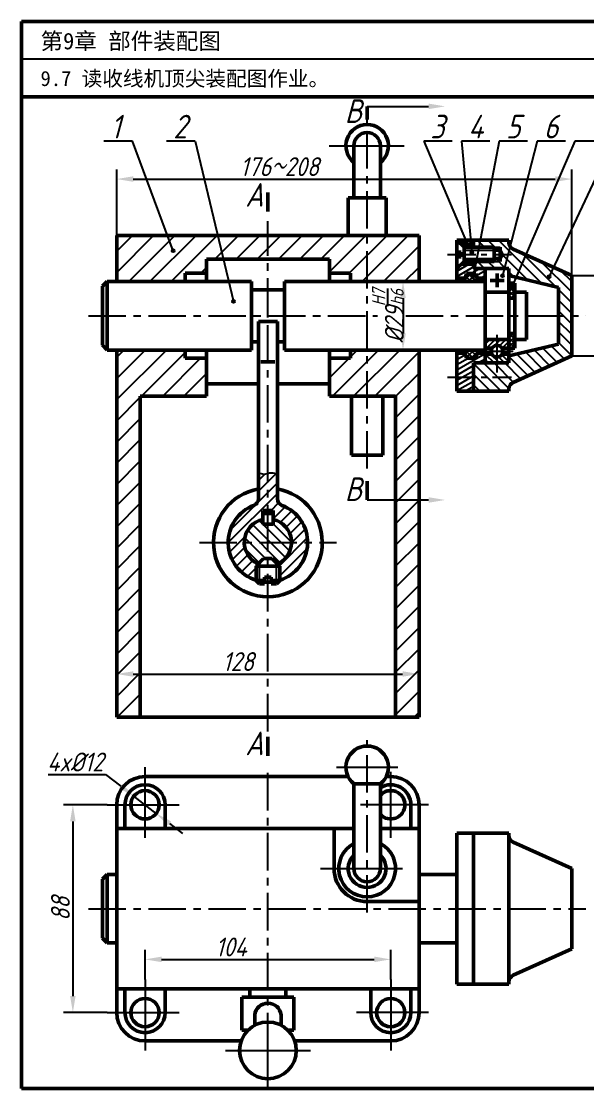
# Model space of a CAD drawing. Header units: millimetres. Extents: x 0 to 322, y 0 to 226.
# Drawn here: x 0 to 119.6, y 0 to 226 of the extents above; entities that cross this region are included whole.
import ezdxf

# ---------------------------------------------------------------- set-up
doc = ezdxf.new("R2010")
doc.units = ezdxf.units.MM
doc.header["$LTSCALE"] = 0.25
doc.linetypes.add('CENTER', pattern=[50.8, 31.75, -6.35, 6.35, -6.35])
doc.layers.add('点画线层', color=7, linetype='CENTER')
doc.layers.add('细实线层', color=7, linetype='Continuous')
doc.layers.add('粗实线层', color=7, linetype='Continuous', lineweight=50)
doc.styles.get("Standard").update_dxf_attribs({"font": 'gbeitc.shx', "height": 4, "bigfont": 'gbcbig.shx'})
doc.styles.add('宋体', font='SimSun.ttf', dxfattribs={"height": 3})
doc.dimstyles.new('ISO-25', dxfattribs={"dimtxt": 4, "dimasz": 3.5, "dimexe": 2, "dimexo": 0, "dimtad": 1, "dimtoh": 1, "dimdsep": 46, "dimtxsty": 'Standard', "dimcen": 0, "dimclrd": 256, "dimclre": 256, "dimclrt": 256, "dimadec": 0, "dimazin": 0, "dimtfac": 1, "dimtmove": 0, "dimatfit": 3, "dimfxl": 0, "dimlwd": -1, "dimlwe": -1, "dimarcsym": 0})

# ---------------------------------------------------------------- blocks, each defined once
blk = doc.blocks.new('*D1')
at = {"layer": 'Defpoints', "color": 0, "transparency": 16777216}
for p in [(116.48, 192.6), (20.18, 180.66), (116.48, 172.16)]:
    blk.add_point(p, dxfattribs=at)
at = {"layer": '细实线层', "transparency": 16777216}
for p, q in [((20.18, 180.66), (20.18, 194.6)), ((116.48, 172.16), (116.48, 194.6)), ((23.68, 192.6), (112.98, 192.6))]:
    blk.add_line(p, q, dxfattribs=at)
for points in [[(23.68, 193.19), (23.68, 192.02), (20.18, 192.6)], [(112.98, 193.19), (112.98, 192.02), (116.48, 192.6)]]:
    blk.add_solid(points, dxfattribs=at)
at = {"layer": '细实线层', "transparency": 16777216, "insert": (54.64, 195.23), "char_height": 4, "attachment_point": 5}
blk.add_mtext('176～208', dxfattribs=at)
blk = doc.blocks.new('*D2')
at = {"layer": 'Defpoints', "color": 0, "transparency": 16777216}
for p in [(78.18, 27.37), (26.18, 23.1), (78.18, 23.1)]:
    blk.add_point(p, dxfattribs=at)
at = {"layer": '细实线层', "transparency": 16777216}
for p, q in [((26.18, 23.1), (26.18, 29.37)), ((29.68, 27.37), (74.68, 27.37)), ((78.18, 23.1), (78.18, 29.37))]:
    blk.add_line(p, q, dxfattribs=at)
for points in [[(29.68, 27.96), (29.68, 26.79), (26.18, 27.37)], [(74.68, 27.96), (74.68, 26.79), (78.18, 27.37)]]:
    blk.add_solid(points, dxfattribs=at)
at = {"layer": '细实线层', "transparency": 16777216, "insert": (44.39, 30), "char_height": 4, "attachment_point": 5}
blk.add_mtext('104', dxfattribs=at)
blk = doc.blocks.new('*D3')
at = {"layer": 'Defpoints', "color": 0, "transparency": 16777216}
for p in [(18.18, 60.1), (10.9, 16.1), (18.18, 16.1)]:
    blk.add_point(p, dxfattribs=at)
at = {"layer": '细实线层', "transparency": 16777216}
for p, q in [((18.18, 60.1), (8.9, 60.1)), ((10.9, 56.6), (10.9, 19.6)), ((18.18, 16.1), (8.9, 16.1))]:
    blk.add_line(p, q, dxfattribs=at)
for points in [[(10.32, 56.6), (11.48, 56.6), (10.9, 60.1)], [(10.32, 19.6), (11.48, 19.6), (10.9, 16.1)]]:
    blk.add_solid(points, dxfattribs=at)
at = {"layer": '细实线层', "transparency": 16777216, "insert": (8.27, 38.1), "char_height": 4, "attachment_point": 5, "rotation": 90}
blk.add_mtext('88', dxfattribs=at)
blk = doc.blocks.new('*D4')
at = {"layer": 'Defpoints', "color": 0, "transparency": 16777216}
for p in [(23.8, 61.93), (28.56, 58.27)]:
    blk.add_point(p, dxfattribs=at)
at = {"layer": '细实线层', "transparency": 16777216}
for p, q in [((5.67, 66.55), (17.8, 66.55)), ((17.8, 66.55), (21.03, 64.07)), ((28.56, 58.27), (23.8, 61.93)), ((31.33, 56.14), (34.1, 54.01))]:
    blk.add_line(p, q, dxfattribs=at)
for points in [[(21.38, 64.53), (20.67, 63.6), (23.8, 61.93)], [(31.68, 56.6), (30.97, 55.68), (28.56, 58.27)]]:
    blk.add_solid(points, dxfattribs=at)
at = {"layer": '细实线层', "transparency": 16777216, "insert": (11.42, 69.17), "char_height": 4, "attachment_point": 5}
blk.add_mtext('4x%%C12', dxfattribs=at)
blk = doc.blocks.new('*D6')
at = {"layer": 'Defpoints', "color": 0, "transparency": 16777216}
for p in [(84.18, 87.8), (20.18, 78.66), (84.18, 78.66)]:
    blk.add_point(p, dxfattribs=at)
at = {"layer": '细实线层', "transparency": 16777216}
for p, q in [((20.18, 78.66), (20.18, 89.8)), ((84.18, 78.66), (84.18, 89.8)), ((23.68, 87.8), (80.68, 87.8))]:
    blk.add_line(p, q, dxfattribs=at)
for points in [[(23.68, 88.38), (23.68, 87.22), (20.18, 87.8)], [(80.68, 88.38), (80.68, 87.22), (84.18, 87.8)]]:
    blk.add_solid(points, dxfattribs=at)
at = {"layer": '细实线层', "transparency": 16777216, "insert": (45.9, 90.43), "char_height": 4, "attachment_point": 5}
blk.add_mtext('128', dxfattribs=at)
blk = doc.blocks.new('*D15')
at = {"layer": 'Defpoints', "color": 0, "transparency": 16777216}
for p in [(84.18, 170.91), (80.77, 156.41), (84.18, 156.41)]:
    blk.add_point(p, dxfattribs=at)
at = {"layer": '细实线层', "transparency": 16777216}
for p, q in [((84.18, 170.91), (78.77, 170.91)), ((80.77, 167.41), (80.77, 159.91)), ((84.18, 156.41), (78.77, 156.41))]:
    blk.add_line(p, q, dxfattribs=at)
for points in [[(80.19, 167.41), (81.36, 167.41), (80.77, 170.91)], [(80.19, 159.91), (81.36, 159.91), (80.77, 156.41)]]:
    blk.add_solid(points, dxfattribs=at)
at = {"layer": '细实线层', "transparency": 16777216, "insert": (77.58, 163.66), "char_height": 4, "attachment_point": 5, "rotation": 90}
blk.add_mtext('%%C29{\\H0.7x;\\SH7/h6;}', dxfattribs=at)
blk = doc.blocks.new('*D16')
at = {"layer": 'Defpoints', "color": 0, "transparency": 16777216}
for p in [(116.48, 172.16), (116.48, 155.16), (126, 155.16)]:
    blk.add_point(p, dxfattribs=at)
at = {"layer": '细实线层', "transparency": 16777216}
for p, q in [((116.48, 172.16), (128, 172.16)), ((126, 168.66), (126, 158.66)), ((116.48, 155.16), (128, 155.16))]:
    blk.add_line(p, q, dxfattribs=at)
for points in [[(125.42, 168.66), (126.59, 168.66), (126, 172.16)], [(125.42, 158.66), (126.59, 158.66), (126, 155.16)]]:
    blk.add_solid(points, dxfattribs=at)
at = {"layer": '细实线层', "transparency": 16777216, "insert": (123.38, 163.66), "char_height": 4, "attachment_point": 5, "rotation": 90}
blk.add_mtext('%%C34', dxfattribs=at)

msp = doc.modelspace()

# ---------------------------------------------------------------- hatches: boundary and pattern name
at = {"layer": '细实线层'}
h = msp.add_hatch(dxfattribs=at)
h.set_pattern_fill('ANSI31', color=256)
h.paths.add_polyline_path([(52.177, 180.657), (20.177, 180.657), (20.177, 170.907), (34.677, 170.907), (34.677, 172.657), (39.177, 172.657), (39.177, 175.657), (52.177, 175.657)])
h.paths.add_polyline_path([(73.177, 180.657), (52.177, 180.657), (52.177, 175.657), (65.177, 175.657), (65.177, 172.657), (69.677, 172.657), (69.677, 170.907), (73.177, 170.907)])
h.paths.add_polyline_path([(84.177, 180.657), (73.177, 180.657), (73.177, 170.907), (84.177, 170.907)])
h.paths.add_polyline_path([(39.177, 154.657), (34.677, 154.657), (34.677, 156.407), (20.177, 156.407), (20.177, 78.657), (25.177, 78.657), (25.177, 146.657), (39.177, 146.657)])
h.paths.add_polyline_path([(73.177, 156.407), (69.677, 156.407), (69.677, 154.657), (65.177, 154.657), (65.177, 146.657), (73.177, 146.657)])
h.paths.add_polyline_path([(84.177, 156.407), (73.177, 156.407), (73.177, 146.657), (79.177, 146.657), (79.177, 78.657), (84.177, 78.657)])
h = msp.add_hatch(dxfattribs=at)
h.set_pattern_fill('ANSI31', color=256, scale=0.3, angle=345)
h.paths.add_polyline_path([(95.677, 179.657), (92.177, 179.657), (93.077, 178.757), (95.677, 178.757)])
h.paths.add_polyline_path([(98.177, 173.657), (95.677, 173.657), (95.677, 174.557), (93.077, 174.557), (92.177, 173.657), (92.177, 171.607), (93.903, 171.607), (94.177, 172.632), (96.177, 172.632), (96.452, 171.607), (98.177, 171.607)])
h.paths.add_polyline_path([(95.677, 153.657), (98.177, 153.657), (98.177, 155.707), (96.452, 155.707), (96.177, 154.682), (94.177, 154.682), (93.903, 155.707), (92.177, 155.707), (92.177, 150.657), (95.677, 150.657)])
h.paths.add_polyline_path([(95.677, 150.657), (92.177, 150.657), (92.177, 147.657), (95.677, 147.657)])
h = msp.add_hatch(color=256, dxfattribs=at)
edge = h.paths.add_edge_path()
edge.add_arc((94.204, 179.212), 0.3, 0, 360)
h = msp.add_hatch(dxfattribs=at)
h.set_pattern_fill('ANSI31', color=256, scale=0.5, angle=90)
h.paths.add_polyline_path([(103.177, 179.657), (95.677, 179.657), (95.677, 178.157), (100.054, 178.157), (101.328, 178.157), (101.328, 177.557), (101.847, 176.657), (101.328, 175.757), (101.328, 175.157), (100.054, 175.157), (95.677, 175.157), (95.677, 173.657), (98.177, 173.657), (103.177, 173.657), (103.177, 172.157), (113.677, 169.657), (113.677, 163.657), (116.477, 163.657), (116.477, 172.157), (104.06, 177.759, -0.2948781), (103.177, 179.126)])
h.paths.add_polyline_path([(101.328, 178.157), (100.054, 178.157), (100.054, 177.557), (101.328, 177.557)], flags=17)
h.paths.add_polyline_path([(101.328, 175.757), (100.054, 175.757), (100.054, 175.157), (101.328, 175.157)], flags=17)
h.paths.add_polyline_path([(116.477, 163.657), (113.677, 163.657), (113.677, 157.657), (103.177, 155.157), (103.177, 153.657), (98.177, 153.657), (95.677, 153.657), (95.677, 147.657), (103.177, 147.657), (103.177, 148.188, -0.2948781), (104.06, 149.556), (116.477, 155.157)])
h = msp.add_hatch(color=256, dxfattribs=at)
edge = h.paths.add_edge_path()
edge.add_arc((32.133, 177.432), 0.3, 0, 360)
h = msp.add_hatch(color=256, dxfattribs=at)
edge = h.paths.add_edge_path()
edge.add_arc((95.352, 177.05), 0.3, 0, 360)
h = msp.add_hatch(dxfattribs=at)
h.set_pattern_fill('ANSI37', color=256, scale=0.25)
h.paths.add_polyline_path([(96.177, 172.632), (94.177, 172.632), (93.715, 170.907), (96.639, 170.907)])
h.paths.add_polyline_path([(96.639, 156.407), (93.715, 156.407), (94.177, 154.682), (96.177, 154.682)])
h = msp.add_hatch(color=256, dxfattribs=at)
edge = h.paths.add_edge_path()
edge.add_arc((95.602, 171.849), 0.3, 0, 360)
h = msp.add_hatch(color=256, dxfattribs=at)
edge = h.paths.add_edge_path()
edge.add_arc((101.803, 172.146), 0.3, 0, 360)
h = msp.add_hatch(color=256, dxfattribs=at)
edge = h.paths.add_edge_path()
edge.add_arc((111.711, 171.954), 0.3, 0, 360)
h = msp.add_hatch(dxfattribs=at)
h.set_pattern_fill('ANSI37', color=256, scale=0.2)
h.paths.add_polyline_path([(104.427, 170.532), (103.177, 170.532), (103.177, 167.407), (104.427, 167.407)])
h.paths.add_polyline_path([(104.427, 159.907), (103.177, 159.907), (103.177, 156.782), (104.427, 156.782)])
h = msp.add_hatch(color=256, dxfattribs=at)
edge = h.paths.add_edge_path()
edge.add_arc((103.761, 169.55), 0.3, 0, 360)
h = msp.add_hatch(color=256, dxfattribs=at)
edge = h.paths.add_edge_path()
edge.add_arc((44.901, 166.703), 0.3, 0, 360)
h = msp.add_hatch(dxfattribs=at)
h.set_pattern_fill('ANSI31', color=256, scale=0.25)
h.paths.add_polyline_path([(100.677, 158.657), (98.177, 158.657), (98.177, 156.782), (99.595, 156.782, -0.2679492), (100.677, 157.407)])
h.paths.add_polyline_path([(103.177, 158.657), (100.677, 158.657), (100.677, 157.407, -0.2679492), (101.76, 156.782), (103.177, 156.782)])
h = msp.add_hatch(dxfattribs=at)
h.set_pattern_fill('ANSI31', color=256, scale=0.25, angle=90)
h.paths.add_polyline_path([(100.677, 154.907, -0.2679492), (99.595, 155.532), (98.177, 155.532), (98.177, 153.657), (100.677, 153.657)])
h.paths.add_polyline_path([(103.177, 155.532), (101.76, 155.532, -0.2679492), (100.677, 154.907), (100.677, 153.657), (103.177, 153.657)])
h = msp.add_hatch(dxfattribs=at)
h.set_pattern_fill('ANSI31', color=256, scale=0.5)
edge = h.paths.add_edge_path()
edge.add_spline(control_points=[(52.177, 130.288), (51.894, 130.214), (51.218, 130.035), (50.56, 130.3), (50.177, 130.455)], knot_values=[0, 0, 0, 0, 0.8627218, 2.0572788, 2.0572788, 2.0572788, 2.0572788], degree=3, periodic=0)
edge.add_line((50.177, 130.455), (50.177, 124.918))
edge.add_arc((48.677, 124.918), 1.5, -69.29629, 0, ccw=False)
edge.add_arc((52.177, 115.657), 8.4, 110.70371, 180)
edge.add_line((43.777, 115.657), (47.177, 115.657))
edge.add_arc((52.177, 115.657), 5, 102.70903, 180, ccw=False)
edge.add_line((51.077, 120.535), (51.077, 122.457))
edge.add_line((51.077, 122.457), (52.177, 122.457))
edge.add_line((52.177, 122.457), (52.177, 130.288))
h.paths.add_polyline_path([(47.177, 115.657), (43.777, 115.657, 0.328229), (49.677, 107.638), (49.677, 110.657), (50.12, 111.1, -0.294813)])
h.paths.add_polyline_path([(60.577, 115.657), (57.177, 115.657, -0.294813), (54.234, 111.1), (54.677, 110.657), (54.677, 107.638, 0.328229)])
edge = h.paths.add_edge_path()
edge.add_arc((55.677, 124.918), 1.5, 180, 249.29629, ccw=False)
edge.add_line((54.177, 124.918), (54.177, 130.173))
edge.add_spline(control_points=[(54.177, 130.173), (53.751, 130.309), (53.087, 130.521), (52.416, 130.35), (52.177, 130.288)], knot_values=[2.0572788, 2.0572788, 2.0572788, 2.0572788, 3.3639386, 4.090847, 4.090847, 4.090847, 4.090847], degree=3, periodic=0)
edge.add_line((52.177, 130.288), (52.177, 122.457))
edge.add_line((52.177, 122.457), (53.277, 122.457))
edge.add_line((53.277, 122.457), (53.277, 120.535))
edge.add_arc((52.177, 115.657), 5, 0, 77.29097, ccw=False)
edge.add_line((57.177, 115.657), (60.577, 115.657))
edge.add_arc((52.177, 115.657), 8.4, 360, 429.29629)
h = msp.add_hatch(dxfattribs=at)
h.set_pattern_fill('ANSI31', color=256, scale=0.5, angle=90)
h.paths.add_polyline_path([(53.277, 120.535), (53.277, 119.557), (52.177, 119.557), (52.177, 115.657), (57.177, 115.657, 0.3506407)])
h.paths.add_polyline_path([(52.177, 119.557), (51.077, 119.557), (51.077, 120.535, 0.3506407), (47.177, 115.657), (52.177, 115.657)])
h.paths.add_polyline_path([(52.177, 115.657), (47.177, 115.657, 0.294813), (50.12, 111.1), (51.277, 112.257), (52.177, 112.257)])
h.paths.add_polyline_path([(57.177, 115.657), (52.177, 115.657), (52.177, 112.257), (53.077, 112.257), (54.234, 111.1, 0.294813)])

# ---------------------------------------------------------------- linework, layer by layer
at = {"lineweight": 50}
for p, q in [((322, 226), (0, 226)), ((0, 226), (0, 0)), ((322, 210), (0, 210)), ((0, 0), (322, 0))]:
    msp.add_line(p, q, dxfattribs=at)
msp.add_line((322, 218), (0, 218))
at = {"layer": '点画线层'}
for p, q in [((73.177, 131.318), (73.177, 207.158)), ((52.177, 163.657), (52.177, 183.657)), ((14.177, 163.657), (52.177, 163.657)), ((52.177, 163.657), (75.373, 163.657)), ((52.177, 115.657), (52.177, 163.657)), ((81.361, 163.657), (119.477, 163.657)), ((100.677, 151.657), (100.677, 160.657)), ((96.177, 156.157), (105.177, 156.157)), ((37.677, 115.657), (66.677, 115.657)), ((52.177, 75.657), (52.177, 115.657)), ((73.177, 37.279), (73.177, 74.552)), ((52.177, 8.103), (52.177, 68.121)), ((14.177, 38.103), (119.477, 38.103)), ((44.177, 8.103), (60.177, 8.103)), ((52.177, 0), (52.177, 8.103))]:
    msp.add_line(p, q, dxfattribs=at)
at = {"layer": '点画线层', "ltscale": 0.75}
for p, q in [((90.192, 176.657), (103.753, 176.657)), ((90.192, 150.657), (103.753, 150.657))]:
    msp.add_line(p, q, dxfattribs=at)
at = {"layer": '粗实线层'}
for p, q in [((73.177, 208), (73.177, 205.24)), ((70.377, 188.657), (70.377, 199.657)), ((75.977, 188.657), (75.977, 199.657)), ((52.177, 189.732), (52.177, 185.732)), ((69.177, 180.657), (69.177, 188.657)), ((69.177, 188.657), (77.177, 188.657)), ((77.177, 180.657), (77.177, 188.657)), ((20.177, 180.657), (84.177, 180.657)), ((20.177, 170.907), (20.177, 180.657)), ((84.177, 170.907), (84.177, 180.657)), ((92.177, 179.657), (95.677, 179.657)), ((92.177, 170.907), (92.177, 179.657)), ((92.177, 179.657), (93.677, 178.157)), ((93.077, 178.757), (95.677, 178.757)), ((95.677, 179.657), (103.177, 179.657)), ((95.677, 178.157), (95.677, 179.657)), ((103.177, 179.657), (103.177, 179.126)), ((93.077, 177.157), (92.177, 177.157)), ((93.077, 176.157), (93.077, 177.157)), ((93.677, 178.157), (100.054, 178.157)), ((93.677, 178.157), (93.677, 175.157)), ((100.054, 175.157), (100.054, 178.157)), ((100.054, 177.557), (101.328, 177.557)), ((101.328, 175.157), (101.328, 178.157)), ((101.847, 176.657), (101.328, 177.557)), ((101.328, 175.757), (101.847, 176.657)), ((116.477, 172.157), (104.06, 177.759)), ((65.177, 175.657), (39.177, 175.657)), ((39.177, 170.907), (39.177, 175.657)), ((65.177, 170.907), (65.177, 175.657)), ((92.177, 176.157), (93.077, 176.157)), ((93.677, 175.157), (92.177, 173.657)), ((93.077, 174.557), (95.677, 174.557)), ((93.677, 175.157), (100.054, 175.157)), ((95.677, 173.657), (95.677, 175.157)), ((100.054, 175.757), (101.328, 175.757)), ((39.177, 172.657), (34.677, 172.657)), ((34.677, 170.907), (34.677, 172.657)), ((69.677, 172.657), (65.177, 172.657)), ((69.677, 170.907), (69.677, 172.657)), ((94.177, 172.632), (93.715, 170.907)), ((96.177, 172.632), (94.177, 172.632)), ((98.177, 173.657), (95.677, 173.657)), ((96.177, 172.632), (96.639, 170.907)), ((98.177, 153.657), (98.177, 173.657)), ((98.177, 173.657), (103.177, 173.657)), ((100.677, 169.693), (100.677, 172.621)), ((103.177, 153.657), (103.177, 173.657)), ((113.677, 169.657), (103.177, 172.157)), ((116.477, 155.157), (116.477, 172.157)), ((18.177, 170.907), (17.177, 169.907)), ((17.177, 157.407), (17.177, 169.907)), ((18.177, 156.407), (18.177, 170.907)), ((48.677, 170.907), (18.177, 170.907)), ((48.677, 156.407), (48.677, 170.907)), ((98.177, 170.907), (55.677, 170.907)), ((55.677, 156.407), (55.677, 170.907)), ((93.903, 171.607), (92.177, 171.607)), ((98.177, 171.607), (96.452, 171.607)), ((99.213, 171.157), (102.141, 171.157)), ((103.177, 170.532), (104.427, 170.532)), ((104.427, 156.782), (104.427, 170.532)), ((113.677, 157.657), (113.677, 169.657)), ((55.677, 169.157), (48.677, 169.157)), ((98.177, 168.657), (103.177, 168.657)), ((103.177, 167.407), (104.427, 167.407)), ((104.427, 168.657), (106.927, 168.657)), ((106.927, 158.657), (106.927, 168.657)), ((50.177, 162.457), (54.177, 162.457)), ((50.177, 124.918), (50.177, 162.457)), ((54.177, 124.918), (54.177, 162.457)), ((98.177, 158.657), (103.177, 158.657)), ((103.177, 159.907), (104.427, 159.907)), ((104.427, 158.657), (106.927, 158.657)), ((18.177, 156.407), (17.177, 157.407)), ((48.677, 156.407), (18.177, 156.407)), ((20.177, 78.657), (20.177, 156.407)), ((34.677, 154.657), (34.677, 156.407)), ((39.177, 146.657), (39.177, 156.407)), ((50.177, 158.157), (48.677, 158.157)), ((55.677, 158.157), (54.177, 158.157)), ((98.177, 156.407), (55.677, 156.407)), ((65.177, 146.657), (65.177, 156.407)), ((69.677, 154.657), (69.677, 156.407)), ((84.177, 78.657), (84.177, 156.407)), ((92.177, 147.657), (92.177, 156.407)), ((94.177, 154.682), (93.715, 156.407)), ((96.177, 154.682), (96.639, 156.407)), ((99.595, 156.782), (98.177, 156.782)), ((101.76, 156.782), (103.177, 156.782)), ((113.677, 157.657), (103.177, 155.157)), ((103.177, 156.782), (104.427, 156.782)), ((39.177, 154.657), (34.677, 154.657)), ((53.677, 153.914), (50.677, 153.914)), ((69.677, 154.657), (65.177, 154.657)), ((93.903, 155.707), (92.177, 155.707)), ((96.177, 154.682), (94.177, 154.682)), ((98.177, 155.707), (96.452, 155.707)), ((99.595, 155.532), (98.177, 155.532)), ((101.76, 155.532), (103.177, 155.532)), ((116.477, 155.157), (104.06, 149.556)), ((95.677, 147.657), (95.677, 153.657)), ((98.177, 153.657), (95.677, 153.657)), ((98.177, 153.657), (103.177, 153.657)), ((50.177, 149.233), (39.177, 149.233)), ((65.177, 149.233), (54.177, 149.233)), ((92.177, 147.657), (95.677, 147.657)), ((95.677, 147.657), (103.177, 147.657)), ((103.177, 147.657), (103.177, 148.188)), ((25.177, 146.657), (39.177, 146.657)), ((25.177, 78.657), (25.177, 146.657)), ((65.177, 146.657), (79.177, 146.657)), ((69.861, 134.157), (69.861, 146.657)), ((76.494, 134.157), (76.494, 146.657)), ((79.177, 78.657), (79.177, 146.657)), ((76.494, 134.157), (69.861, 134.157)), ((73.177, 128.651), (73.177, 124.651)), ((51.077, 122.457), (53.277, 122.457)), ((51.077, 122.457), (51.077, 119.557)), ((53.277, 122.457), (53.277, 119.557)), ((51.077, 121.757), (53.277, 121.757)), ((51.077, 119.557), (53.277, 119.557)), ((51.277, 112.257), (49.677, 110.657)), ((51.277, 112.257), (53.077, 112.257)), ((54.677, 110.657), (53.077, 112.257)), ((49.677, 107.607), (49.677, 110.657)), ((49.677, 110.657), (54.677, 110.657)), ((54.677, 107.607), (54.677, 110.657)), ((50.377, 106.907), (49.677, 107.607)), ((49.677, 107.607), (51.477, 107.607)), ((51.477, 106.907), (50.377, 106.907)), ((51.477, 108.307), (52.877, 108.307)), ((51.477, 108.307), (51.477, 106.907)), ((52.877, 108.307), (52.877, 106.907)), ((52.877, 107.607), (54.677, 107.607)), ((52.877, 106.907), (53.977, 106.907)), ((53.977, 106.907), (54.677, 107.607)), ((20.177, 78.657), (84.177, 78.657)), ((52.177, 74.472), (52.177, 70.472)), ((26.177, 66.103), (69.121, 66.103)), ((77.233, 66.103), (78.177, 66.103)), ((70.377, 46.603), (70.377, 64.529)), ((70.377, 64.529), (75.977, 64.529)), ((75.977, 46.603), (75.977, 64.529)), ((20.177, 16.103), (20.177, 60.103)), ((21.927, 60.103), (21.927, 55.103)), ((30.427, 60.103), (30.427, 55.103)), ((82.427, 60.103), (82.427, 55.103)), ((84.177, 16.103), (84.177, 60.103)), ((20.177, 55.103), (70.377, 55.103)), ((66.177, 46.603), (66.177, 55.103)), ((75.977, 55.103), (84.177, 55.103)), ((92.177, 54.103), (95.677, 54.103)), ((92.177, 22.103), (92.177, 54.103)), ((95.677, 22.103), (95.677, 54.103)), ((95.677, 54.103), (103.177, 54.103)), ((103.177, 54.103), (103.177, 22.103)), ((116.477, 46.603), (104.06, 52.204)), ((18.177, 45.353), (17.177, 44.353)), ((18.177, 30.853), (18.177, 45.353)), ((18.177, 45.353), (20.177, 45.353)), ((92.177, 45.353), (84.177, 45.353)), ((116.477, 29.603), (116.477, 46.603)), ((17.177, 31.853), (17.177, 44.353)), ((73.177, 39.603), (84.177, 39.603)), ((18.177, 30.853), (17.177, 31.853)), ((18.177, 30.853), (20.177, 30.853)), ((92.177, 30.853), (84.177, 30.853)), ((116.477, 29.603), (104.06, 24.001)), ((20.177, 21.103), (84.177, 21.103)), ((21.927, 16.103), (21.927, 21.103)), ((30.427, 16.103), (30.427, 21.103)), ((48.377, 19.353), (48.377, 21.103)), ((55.977, 19.353), (55.977, 21.103)), ((73.927, 16.103), (73.927, 21.103)), ((82.427, 16.103), (82.427, 21.103)), ((92.177, 22.103), (95.677, 22.103)), ((95.677, 22.103), (103.177, 22.103)), ((46.677, 19.353), (57.677, 19.353)), ((46.677, 12.353), (46.677, 19.353)), ((57.677, 12.353), (57.677, 19.353)), ((49.377, 13.409), (49.377, 15.631)), ((54.977, 13.409), (54.977, 15.631)), ((46.677, 12.353), (47.942, 12.353)), ((56.413, 12.353), (57.677, 12.353)), ((26.177, 10.103), (46.52, 10.103)), ((57.834, 10.103), (78.177, 10.103))]:
    msp.add_line(p, q, dxfattribs=at)
for centre, radius in [((100.677, 156.157), 1.25), ((26.177, 60.103), 3), ((26.177, 16.103), 3), ((78.177, 16.103), 3), ((52.177, 8.103), 6)]:
    msp.add_circle(centre, radius, dxfattribs=at)
for centre, radius, start, end in [((73.177, 199.657), 4.5, 308.4786, 231.5214), ((73.177, 199.657), 2.8, 0, 180), ((104.677, 179.126), 1.5, 180, 245.71854), ((104.677, 148.188), 1.5, 114.28146, 180), ((52.177, 115.657), 11.5, 100.01541, 79.98459), ((48.677, 124.918), 1.5, 290.70371, 0), ((55.677, 124.918), 1.5, 180, 249.29629), ((52.177, 115.657), 8.4, 110.70371, 252.68535), ((52.177, 115.657), 8.4, 287.31465, 69.29629), ((52.177, 115.657), 5, 102.70903, 245.70481), ((52.177, 115.657), 5, 294.29519, 77.29097), ((52.177, 115.657), 8.4, 265.21981, 274.78019), ((73.177, 68.052), 4.5, 308.4786, 231.5214), ((26.177, 60.103), 6, 90, 180), ((78.177, 60.103), 6, 0, 90), ((26.177, 60.103), 4.25, 0, 180), ((78.177, 60.103), 4.25, 0, 121.17455), ((78.177, 60.103), 3, 222.83343, 137.16657), ((104.677, 53.572), 1.5, 180, 245.71854), ((73.177, 46.603), 6, 117.81814, 62.18186), ((73.177, 46.603), 4, 134.427, 45.573), ((73.177, 46.603), 7, 180, 270), ((73.177, 46.603), 2.8, 180, 0), ((104.677, 22.634), 1.5, 114.28146, 180), ((52.177, 15.273), 2.823, 7.29378, 172.70622), ((26.177, 16.103), 6, 180, 270), ((26.177, 16.103), 4.25, 180, 0), ((78.177, 16.103), 4.25, 180, 0), ((78.177, 16.103), 6, 270, 0)]:
    msp.add_arc(centre, radius, start, end, dxfattribs=at)
at = {"layer": '细实线层'}
for p, q in [((73.177, 208), (86.177, 208)), ((23.487, 200.6), (17.487, 200.6)), ((32.133, 177.432), (23.487, 200.6)), ((36.749, 200.6), (30.749, 200.6)), ((36.749, 200.6), (44.901, 166.703)), ((65.12, 199.657), (81.036, 199.657)), ((91.145, 200.6), (85.145, 200.6)), ((85.145, 200.6), (94.204, 179.212)), ((99.145, 200.6), (93.145, 200.6)), ((93.145, 200.6), (95.352, 177.05)), ((101.145, 200.6), (95.602, 171.849)), ((107.145, 200.6), (101.145, 200.6)), ((109.145, 200.6), (101.803, 172.146)), ((117.145, 200.6), (103.761, 169.55)), ((115.145, 200.6), (109.145, 200.6)), ((125.145, 200.6), (111.711, 171.954)), ((123.145, 200.6), (117.145, 200.6)), ((93.677, 177.557), (100.054, 177.557)), ((100.054, 178.157), (101.328, 178.157)), ((93.677, 175.757), (100.054, 175.757)), ((100.054, 175.157), (101.328, 175.157)), ((73.177, 124.651), (86.177, 124.651)), ((50.377, 106.907), (50.377, 111.357)), ((53.977, 106.907), (53.977, 111.357)), ((26.177, 53.103), (26.177, 68.103)), ((66.677, 68.052), (79.677, 68.052)), ((78.177, 53.103), (78.177, 67.109)), ((18.177, 60.103), (33.427, 60.103)), ((86.177, 60.103), (71.763, 60.103)), ((63.336, 46.603), (80.683, 46.603)), ((26.177, 23.103), (26.177, 8.103)), ((78.177, 23.103), (78.177, 8.103)), ((18.177, 16.103), (33.427, 16.103)), ((86.177, 16.103), (70.927, 16.103)), ((43.177, 8.103), (61.177, 8.103))]:
    msp.add_line(p, q, dxfattribs=at)
for centre in [(94.204, 179.212), (32.133, 177.432), (95.352, 177.05), (95.602, 171.849), (101.803, 172.146), (111.711, 171.954), (103.761, 169.55), (44.901, 166.703)]:
    msp.add_circle(centre, 0.3, dxfattribs=at)
msp.add_spline([(50.177, 130.455), (51.33, 130.142), (52.895, 130.423), (54.177, 130.173)], degree=3, dxfattribs=at)
for points in [[(86.177, 208.583), (86.177, 207.417), (89.677, 208)], [(86.177, 125.235), (86.177, 124.068), (89.677, 124.651)]]:
    msp.add_solid(points, dxfattribs=at)

# ---------------------------------------------------------------- texts
at = {"style": '宋体'}
for s, height, p in [('第9章 部件装配图', 3.5, (4.054, 220.072)), ('9.7 读收线机顶尖装配图作业。', 3.2, (4.054, 212.299))]:
    msp.add_text(s, height=height, dxfattribs=at).set_placement(p)
at = {"layer": '细实线层'}
for s, p in [('B', (68.444, 204.486)), ('1', (18.891, 201.215)), ('2', (32.154, 201.215)), ('3', (86.549, 201.215)), ('4', (94.549, 201.215)), ('5', (102.549, 201.215)), ('6', (110.549, 201.215)), ('A', (47.387, 186.763)), ('B', (68.444, 124.424)), ('A', (47.387, 70.602))]:
    msp.add_text(s, height=5, dxfattribs=at).set_placement(p)

# ---------------------------------------------------------------- dimensions: what is measured, and where the dimension line sits
for base, p1, p2, text, picture, middle in [((116.477, 192.603), (20.177, 180.657), (116.477, 172.157), '176～208', '*D1', (54.642, 192.603)), ((84.177, 87.801), (20.177, 78.657), (84.177, 78.657), '128', '*D6', (45.901, 87.801)), ((78.177, 27.375), (26.177, 23.103), (78.177, 23.103), '104', '*D2', (44.385, 27.375))]:
    dim = msp.add_linear_dim(base=base, p1=p1, p2=p2, text=text, dimstyle='ISO-25', dxfattribs=at)
    dim.commit()
    dim.dimension.update_dxf_attribs({"geometry": picture, "text_midpoint": middle, "dimtype": 160})
for base, p1, p2, text, picture, middle in [((80.774, 156.407), (84.177, 170.907), (84.177, 156.407), '%%C29{\\H0.7x;\\SH7/h6;}', '*D15', (77.582, 163.657)), ((126.004, 155.157), (116.477, 172.157), (116.477, 155.157), '%%C34', '*D16', (123.379, 163.657)), ((10.899, 16.103), (18.177, 60.103), (18.177, 16.103), '88', '*D3', (8.274, 38.103))]:
    dim = msp.add_linear_dim(base=base, p1=p1, p2=p2, angle=90, text=text, dimstyle='ISO-25', dxfattribs=at)
    dim.commit()
    dim.dimension.update_dxf_attribs({"geometry": picture, "text_midpoint": middle})
dim = msp.add_diameter_dim_2p(p1=(28.555, 58.274), p2=(23.8, 61.932), text='4x%%C12', dimstyle='ISO-25', dxfattribs=at)
dim.commit()
dim.dimension.update_dxf_attribs({"geometry": '*D4', "text_midpoint": (11.423, 66.549), "dimtype": 163})

doc.saveas('drawing.dxf')
